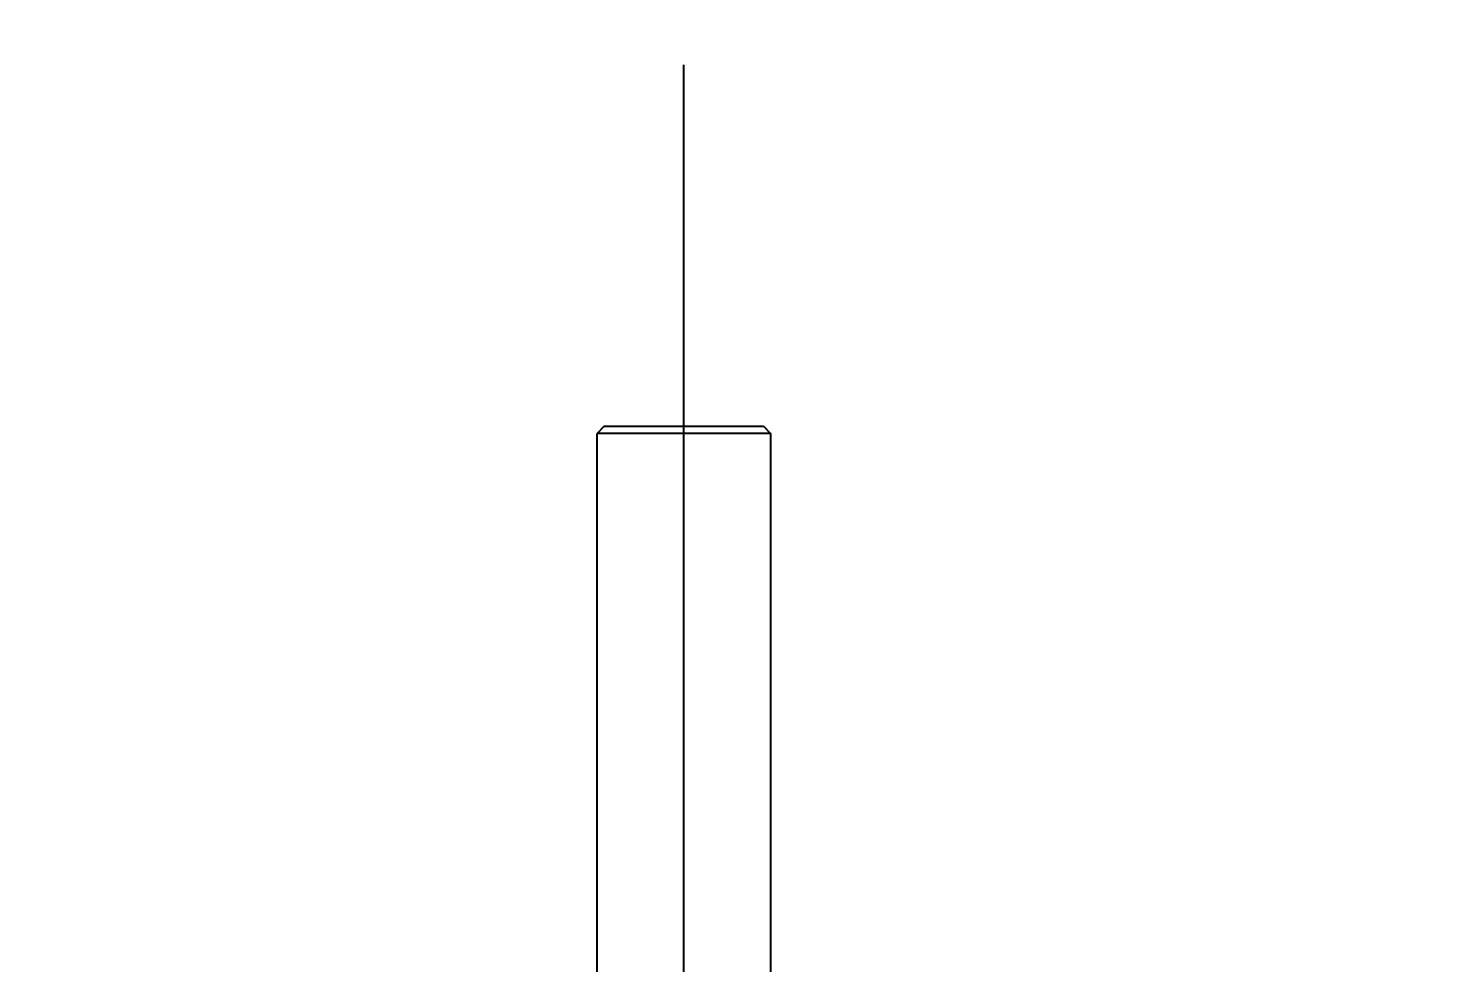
# Model space of a CAD drawing. Header units: millimetres. Extents: x 10462777 to 22643323, y 453826 to 1389191.
# Drawn here: x 11309415.5 to 11309512.7, y 596997.2 to 597061.9 of the extents above; entities that cross this region are included whole.
import ezdxf

# ---------------------------------------------------------------- set-up
doc = ezdxf.new("R2010")
doc.units = ezdxf.units.MM
doc.header["$LTSCALE"] = 200
doc.header["$MEASUREMENT"] = 0
doc.header["$PDMODE"] = 35
doc.header["$PDSIZE"] = -5
doc.linetypes.add('PHANTOM', pattern=[2.5, 1.25, -0.25, 0.25, -0.25, 0.25, -0.25])
doc.layers.get('0').update_dxf_attribs({"linetype": 'CONTINUOUS'})
doc.layers.get('DEFPOINTS').update_dxf_attribs({"linetype": 'CONTINUOUS'})
doc.layers.add('CL', color=3, linetype='CONTINUOUS')
doc.layers.add('LAYOUT', color=8, linetype='CONTINUOUS', lineweight=25)
doc.styles.get("Standard").update_dxf_attribs({"font": 'SYMBOL'})
doc.dimstyles.new('DS ROBOTEC', dxfattribs={"dimscale": 0, "dimtxt": 2.5, "dimasz": 2.5, "dimexe": 0.3, "dimexo": 0.3, "dimgap": 0.5, "dimtad": 1, "dimzin": 9, "dimdsep": 46, "dimtxsty": 'Standard', "dimblk": 'OPEN', "dimcen": 0, "dimclrd": 4, "dimclre": 4, "dimclrt": 110, "dimazin": 2, "dimtm": 1.5, "dimtfac": 1, "dimtmove": 0, "dimatfit": 3, "dimldrblk": 'OPEN', "dimfxl": 1, "dimtfill": 1, "dimtolj": 1, "dimlwd": -1, "dimlwe": -1, "dimarcsym": 0})

# ---------------------------------------------------------------- blocks, each defined once
blk = doc.blocks.new('A$C50966F99')
for p, q in [((-174.5, 6), (174.5, 6)), ((175, 5.5), (174.5, 6)), ((174.5, -6), (174.5, 6)), ((175, 5.5), (175, -5.5)), ((175, -5.5), (174.5, -6)), ((174.5, -6), (-174.5, -6))]:
    blk.add_line(p, q)
at = {"layer": 'CL'}
blk.add_line((-200, 0), (200, 0), dxfattribs=at)
blk = doc.blocks.new('A$C3EBB01AA')
blk.add_blockref('A$C50966F99', (0, -16))
blk = doc.blocks.new('r710ic')
at = {"layer": 'LAYOUT', "color": 3}
blk.add_circle((272041.368, 104232.628), 2050.12, dxfattribs=at)
blk = doc.blocks.new('A$C7DA30AB0')
at = {"layer": 'LAYOUT', "color": 6, "linetype": 'PHANTOM'}
blk.add_circle((3030.448, 3025.987, 0), 2693.021, dxfattribs=at)
blk = doc.blocks.new('_OPEN')
at = {"color": 0, "linetype": 'ByBlock'}
for p, q in [((-1, 0.16667), (0, 0)), ((0, 0), (-1, -0.16667)), ((0, 0), (-1, 0))]:
    blk.add_line(p, q, dxfattribs=at)
blk = doc.blocks.new('*D345')
at = {"color": 4, "linetype": 'ByBlock', "ltscale": 10, "transparency": 16777216}
for p, q in [((11309640.798, 598366.889), (11309640.798, 596883.444)), ((11309889.409, 596619.675), (11309889.409, 596925.444)), ((11309465.798, 596904.444), (11309290.798, 596904.444)), ((11309640.798, 596904.444), (11309889.409, 596904.444)), ((11310064.409, 596904.444), (11310239.409, 596904.444))]:
    blk.add_line(p, q, dxfattribs=at)
at = {"layer": 'DEFPOINTS', "color": 0, "ltscale": 10, "transparency": 16777216}
for p in [(11309640.798, 598387.889, 0), (11309889.409, 596904.444), (11309889.409, 596598.675, 0)]:
    blk.add_point(p, dxfattribs=at)
at = {"color": 4, "ltscale": 10, "transparency": 16777216, "xscale": 175, "yscale": 175, "zscale": 175}
blk.add_blockref('_OPEN', (11309640.798, 596904.444), dxfattribs=at)
at = {"color": 4, "ltscale": 10, "transparency": 16777216, "xscale": 175, "yscale": 175, "zscale": 175, "rotation": 180}
blk.add_blockref('_OPEN', (11309889.409, 596904.444), dxfattribs=at)
at = {"color": 110, "ltscale": 10, "transparency": 16777216, "insert": (11309765.104, 597063.711), "char_height": 175, "attachment_point": 5, "bg_fill": 3, "box_fill_scale": 1.25, "bg_fill_color": 256, "bg_fill_true_color": 13158600, "bg_fill_transparency": 0}
blk.add_mtext('\\A1;249', dxfattribs=at)

msp = doc.modelspace()

# ---------------------------------------------------------------- block references
at = {"ltscale": 10, "rotation": 180}
msp.add_blockref('A$C7DA30AB0', (11313764.24811, 600747.76955, 0), dxfattribs=at)
at = {"rotation": 89.99999999999999}
msp.add_blockref('A$C3EBB01AA', (11309444.87317, 596859.32661, 0), dxfattribs=at)
at = {"layer": 'LAYOUT', "color": 2, "rotation": 89.99999999999999}
msp.add_blockref('r710ic', (11412573.40786, 324839.74027, 0), dxfattribs=at)

# ---------------------------------------------------------------- next in the draw order: dimensions: what is measured, and where the dimension line sits
at = {"ltscale": 10}
dim = msp.add_linear_dim(base=(11309889.40943, 596904.44423, 0), p1=(11309640.79795, 598387.8894, 0), p2=(11309889.40943, 596598.67472, 0), angle=180, dimstyle='DS ROBOTEC', override={"dimscale": 70, "dimgap": 1, "dimdec": 0, "dimarcsym": 1}, dxfattribs=at)
dim.commit()
dim.dimension.update_dxf_attribs({"geometry": '*D345', "text_midpoint": (11309765.10369, 596904.44423, 0), "dimtype": 160})

doc.saveas('drawing.dxf')
